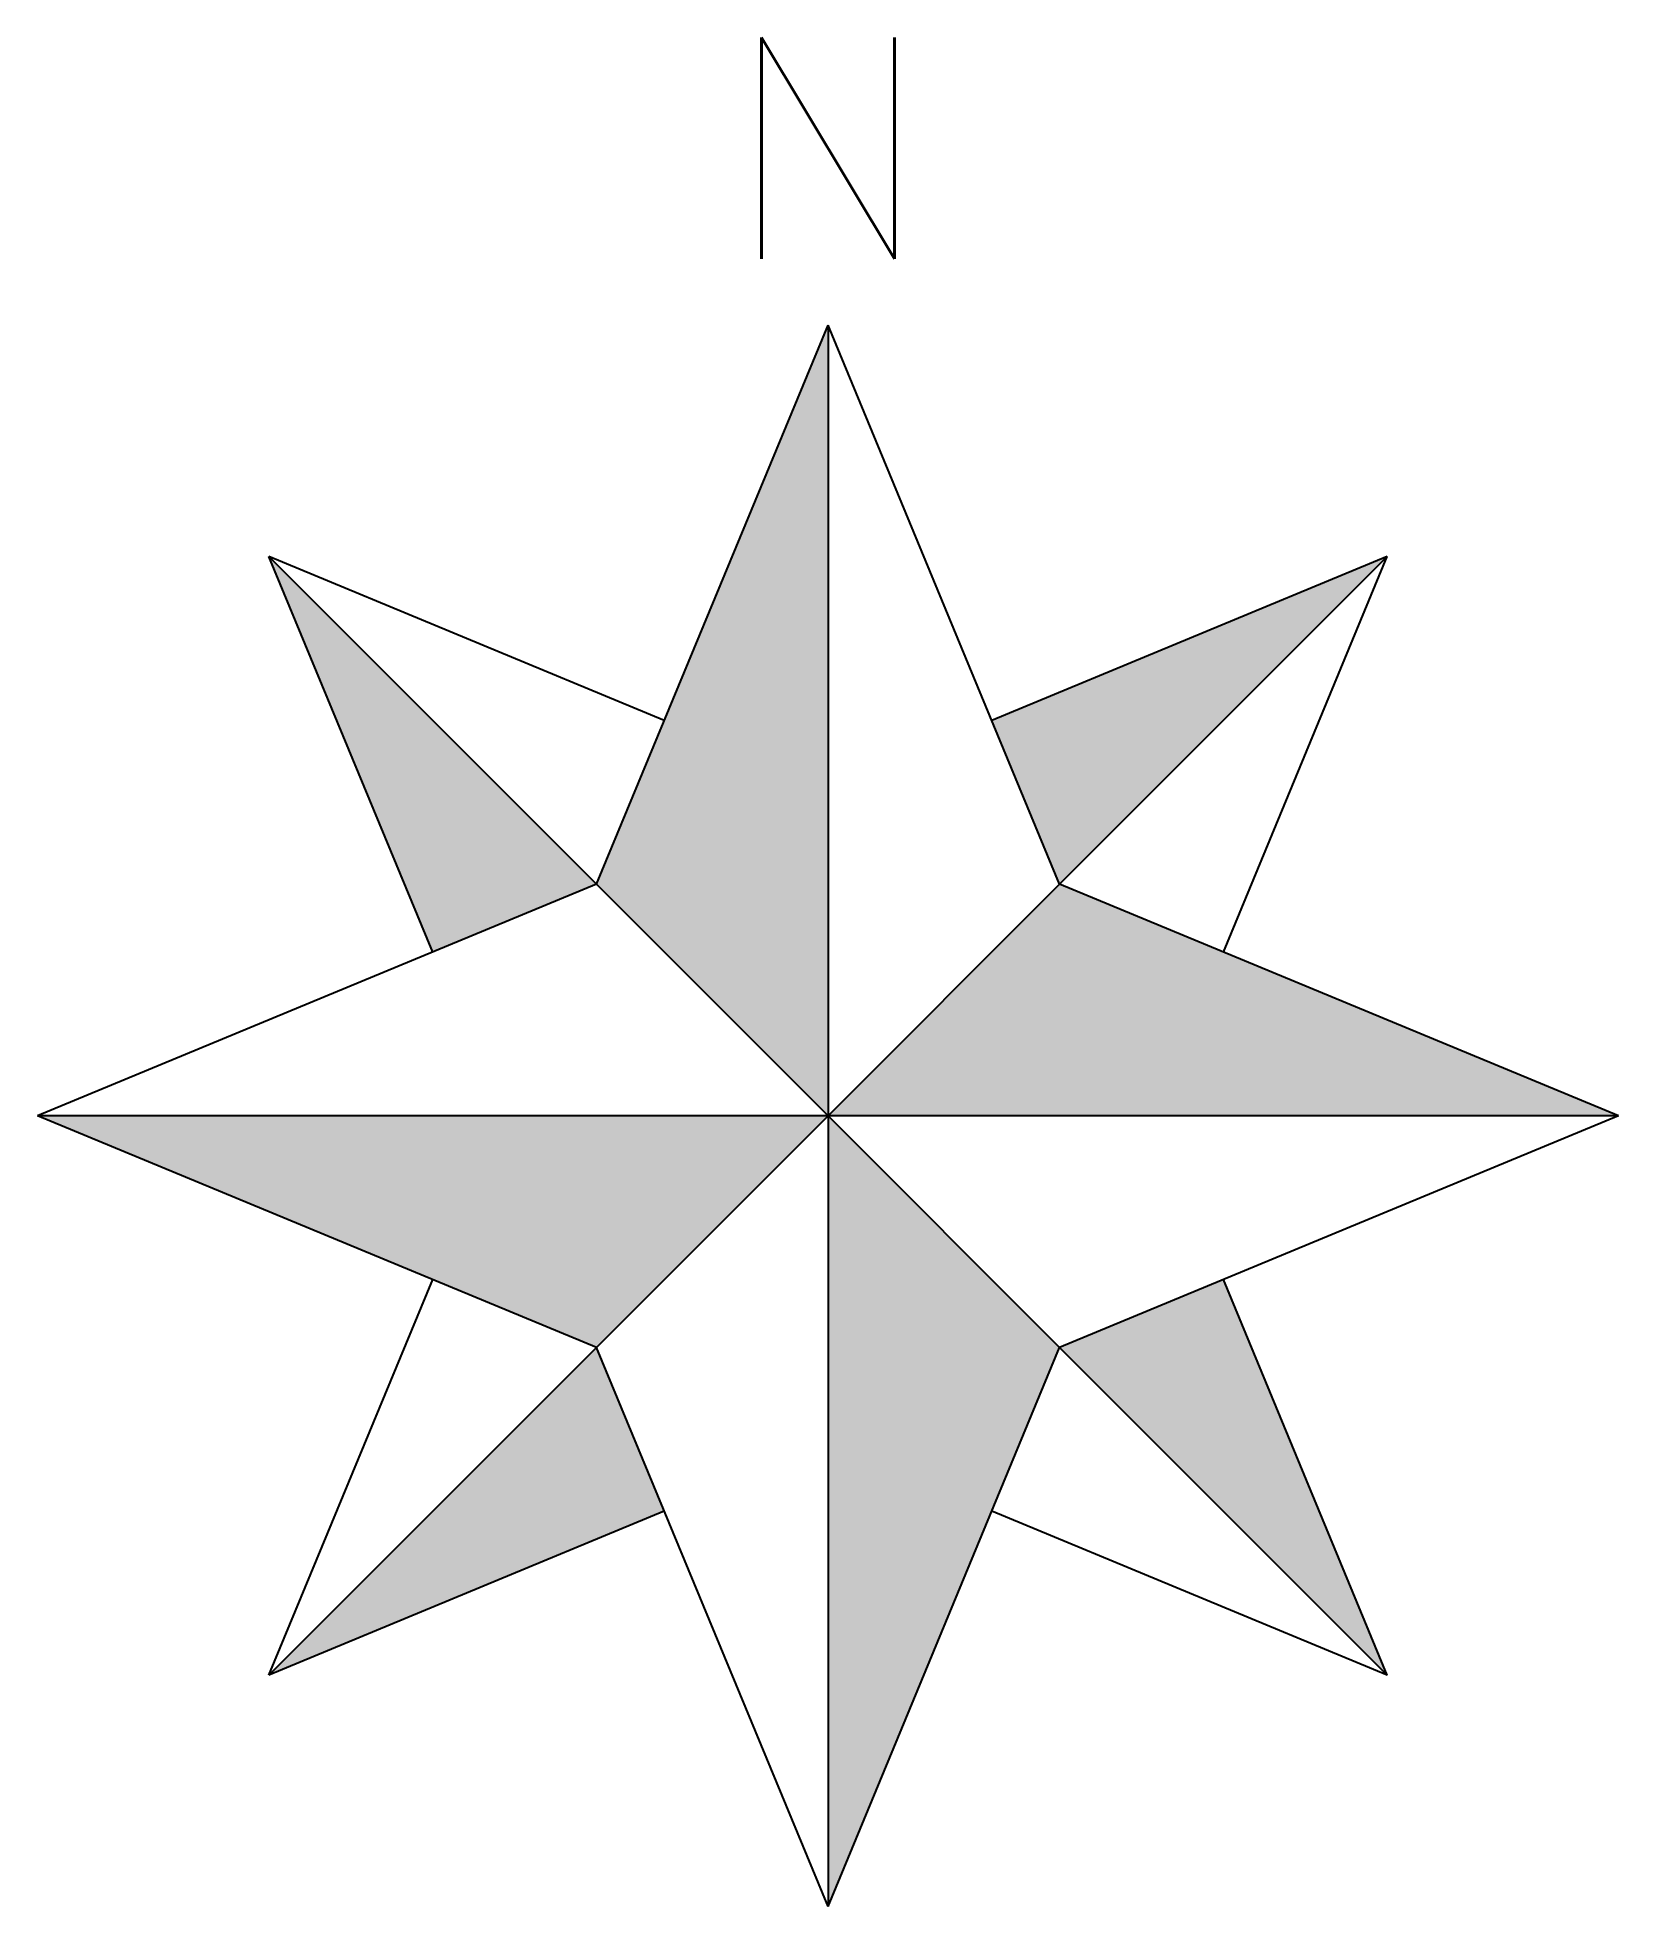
# Model space of a CAD drawing. Header units: millimetres. Extents: x 1153.63 to 1156.13, y -1293.62 to -1290.66.
import ezdxf
from ezdxf.enums import TextEntityAlignment as Align

# ---------------------------------------------------------------- set-up
doc = ezdxf.new("R2010")
doc.units = ezdxf.units.MM
doc.header["$LTSCALE"] = 10
doc.layers.add('Símbolos_Gráficos', color=1, linetype='Continuous')
doc.styles.add('r140', font='romans.shx')

msp = doc.modelspace()

# ---------------------------------------------------------------- linework, layer by layer
at = {"layer": 'Símbolos_Gráficos', "color": 2}
for p, q in [((1154.5108, -1292.0027), (1154.877, -1291.1188)), ((1154.877, -1291.1188), (1154.877, -1293.6188)), ((1155.2431, -1292.0027), (1154.877, -1291.1188)), ((1154.5108, -1292.0027), (1153.9931, -1291.4849)), ((1154.6181, -1291.7438), (1153.9931, -1291.4849)), ((1154.252, -1292.1099), (1153.9931, -1291.4849)), ((1155.7608, -1291.4849), (1155.1358, -1291.7438)), ((1155.7608, -1291.4849), (1155.2431, -1292.0027)), ((1155.502, -1292.1099), (1155.7608, -1291.4849)), ((1154.5108, -1292.0027), (1153.627, -1292.3688)), ((1154.5108, -1292.0027), (1154.877, -1292.3688)), ((1154.877, -1292.3688), (1155.2431, -1292.0027)), ((1156.127, -1292.3688), (1155.2431, -1292.0027)), ((1156.127, -1292.3688), (1153.627, -1292.3688)), ((1154.5108, -1292.7349), (1153.627, -1292.3688)), ((1154.877, -1292.3688), (1154.5108, -1292.7349)), ((1155.2431, -1292.7349), (1154.877, -1292.3688)), ((1156.127, -1292.3688), (1155.2431, -1292.7349)), ((1153.9931, -1293.2527), (1154.252, -1292.6277)), ((1155.7608, -1293.2527), (1155.502, -1292.6277)), ((1154.5108, -1292.7349), (1153.9931, -1293.2527)), ((1154.877, -1293.6188), (1154.5108, -1292.7349)), ((1154.877, -1293.6188), (1155.2431, -1292.7349)), ((1155.2431, -1292.7349), (1155.7608, -1293.2527)), ((1154.6181, -1292.9938), (1153.9931, -1293.2527)), ((1155.7608, -1293.2527), (1155.1358, -1292.9938))]:
    msp.add_line(p, q, dxfattribs=at)
at = {"layer": 'Símbolos_Gráficos'}
for points in [[(1154.877, -1291.1188), (1154.5108, -1292.0027), (1154.877, -1292.3688)], [(1154.252, -1292.1099), (1154.5108, -1292.0027), (1153.9931, -1291.4849)], [(1155.1358, -1291.7438), (1155.2431, -1292.0027), (1155.7608, -1291.4849)], [(1156.127, -1292.3688), (1155.2431, -1292.0027), (1154.877, -1292.3688)], [(1153.627, -1292.3688), (1154.5108, -1292.7349), (1154.877, -1292.3688)], [(1154.877, -1293.6188), (1155.2431, -1292.7349), (1154.877, -1292.3688)], [(1155.502, -1292.6277), (1155.2431, -1292.7349), (1155.7608, -1293.2527)], [(1154.6181, -1292.9938), (1154.5108, -1292.7349), (1153.9931, -1293.2527)]]:
    msp.add_solid(points, dxfattribs=at)

# ---------------------------------------------------------------- texts
at = {"layer": 'Símbolos_Gráficos', "color": 5, "style": 'r140'}
msp.add_text('N', height=0.35, dxfattribs=at).set_placement((1154.877, -1291.0142), align=Align.CENTER)

doc.saveas('drawing.dxf')
